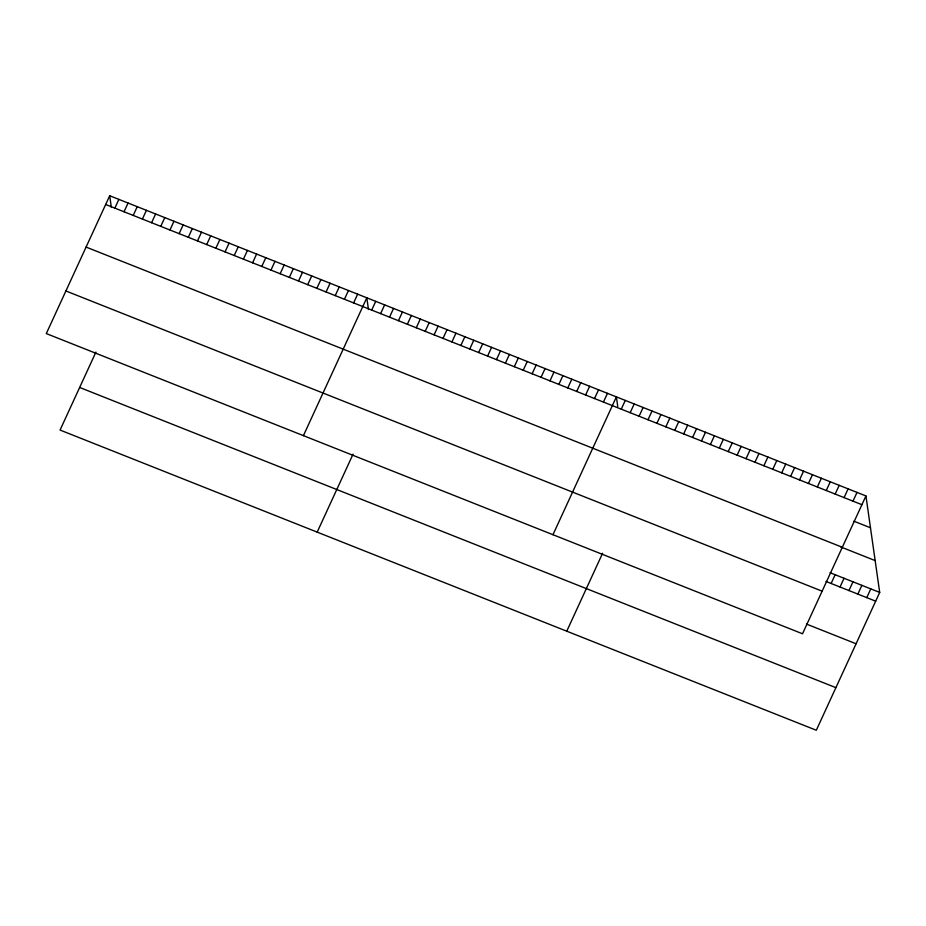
<?xml version="1.0" encoding="UTF-8"?>
<svg xmlns="http://www.w3.org/2000/svg" width="926" height="926" viewBox="0 0 926 926"><rect width="100%" height="100%" fill="white"/><g stroke="black" fill="none" stroke-linecap="round" stroke-linejoin="round"><path stroke-width="1.39" d="M109.696 195.745L46.3 333.58L802.529 633.778L865.937 495.942L109.696 195.745L111.363 207.412M114.859 208.13L118.875 199.379M124.038 211.776L128.066 203.025M133.228 215.422L137.245 206.672M142.407 219.068L146.424 210.318M151.586 222.715L155.614 213.964M95.922 352.1L60.063 430.058L816.304 730.255L879.7 592.42L865.937 495.942M160.777 226.361L164.793 217.61M169.956 230.007L173.972 221.256M179.135 233.641L183.163 224.902M188.325 237.287L192.342 228.548M197.504 240.934L201.521 232.194M206.683 244.58L210.711 235.841M215.874 248.226L219.89 239.487M225.053 251.872L229.069 243.133M234.232 255.518L238.26 246.779M243.422 259.164L247.439 250.414M252.601 262.81L256.618 254.06M261.78 266.457L265.808 257.706M270.971 270.103L274.987 261.352M280.15 273.749L284.166 264.998M289.329 277.395L293.357 268.644M298.519 281.029L302.536 272.29M307.698 284.676L311.715 275.936M316.877 288.322L320.905 279.583M326.068 291.968L330.084 283.229M335.247 295.614L339.263 286.875M344.426 299.26L348.454 290.521M353.616 302.906L357.633 294.167M303.415 435.648L366.812 297.802L368.479 309.481M371.708 310.094L375.725 301.344M380.621 313.625L384.637 304.885M389.533 317.167L393.55 308.416M398.446 320.709L402.463 311.958M407.359 324.239L411.375 315.5M317.19 532.126L353.049 454.168M416.272 327.781L420.3 319.03M425.184 331.323L429.213 322.572M434.097 334.853L438.125 326.114M443.01 338.395L447.038 329.644M451.923 341.937L455.951 333.186M460.835 345.467L464.864 336.728M469.748 349.009L473.776 340.259M478.661 352.551L482.689 343.801M487.574 356.082L491.602 347.343M496.486 359.624L500.515 350.873M505.399 363.166L509.427 354.415M514.312 366.696L518.34 357.957M523.225 370.238L527.253 361.487M532.137 373.78L536.166 365.029M541.05 377.31L545.078 368.571M549.963 380.852L553.991 372.102M558.876 384.394L562.904 375.643M567.788 387.925L571.817 379.185M576.701 391.466L580.729 382.716M585.614 395.008L589.642 386.258M594.527 398.539L598.555 389.8M603.439 402.081L607.468 393.33M552.972 534.707L616.38 396.872L617.735 406.421M621.265 409.153L625.293 400.414M630.178 412.695L634.206 403.944M639.09 416.237L643.119 407.486M648.003 419.767L652.031 411.028M656.916 423.309L660.944 414.559M566.747 631.196L602.606 553.239M665.829 426.851L669.857 418.101M674.741 430.382L678.77 421.643M683.654 433.924L687.682 425.173M692.567 437.466L696.595 428.715M701.48 440.996L705.508 432.257M710.392 444.538L714.421 435.787M719.305 448.08L723.333 439.329M728.218 451.61L732.246 442.871M737.131 455.152L741.159 446.401M746.043 458.683L750.072 449.943M754.956 462.224L758.984 453.485M763.869 465.766L767.897 457.016M772.782 469.297L776.81 460.558M781.694 472.839L785.723 464.1M790.607 476.381L794.635 467.63M799.52 479.911L803.548 471.172M808.433 483.453L812.461 474.714M817.345 486.995L821.374 478.244M826.258 490.525L830.286 481.786M835.171 494.067L839.199 485.328M844.084 497.609L848.112 488.859M852.996 501.14L857.025 492.4M831.12 583.473L835.136 574.733M840.032 587.015L844.049 578.275M848.945 590.557L852.962 581.806M857.858 594.087L861.875 585.348M866.771 597.629L870.787 588.89M105.68 204.484L861.909 504.682M853.922 521.211L870.475 527.774M86.083 247.08L842.313 547.278M840.773 546.942L875.151 560.589M830.043 572.708L879.7 592.42M826.027 581.459L875.683 601.171M65.896 290.972L822.126 591.17M806.43 624.055L856.087 643.767M79.659 387.462L835.9 687.659"/></g></svg>
